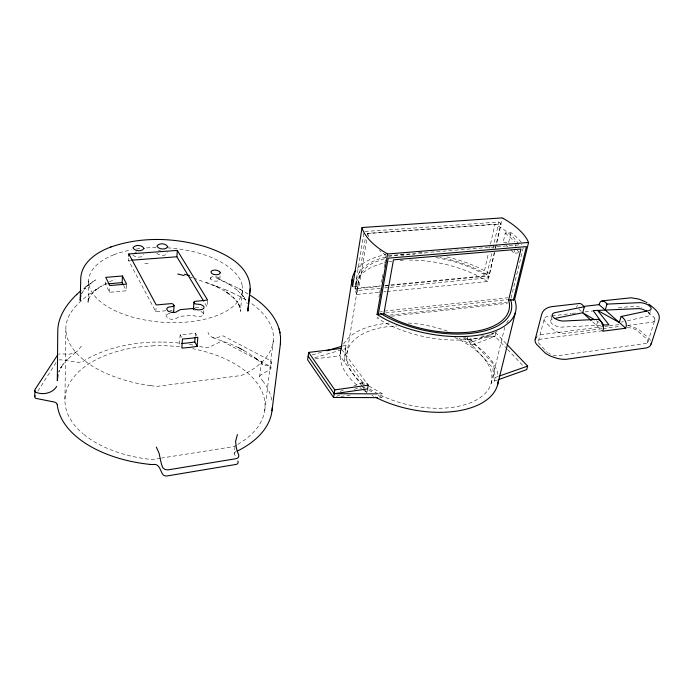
<?xml version="1.0" encoding="UTF-8"?>
<svg xmlns="http://www.w3.org/2000/svg" width="694" height="694" viewBox="0 0 694 694"><rect width="100%" height="100%" fill="white"/><g stroke="black" fill="none" stroke-linecap="round" stroke-linejoin="round"><path stroke-width="0.52" stroke-dasharray="3.47 2.6" d="M64.941 399.267L65.878 329.624M88.685 280.983L88.06 302.428L88.841 297.804M126.56 285.069L126.308 290.803L109.539 292.278L105.549 284.028L105.679 280.211M109.539 292.278L109.713 287.472M165.901 310.738L155.829 311.727L128.52 260.432L128.668 257.196M235.049 446.303L234.26 453.772L235.986 457.389M261.456 361.027L262.098 363.803A16.535 8.155 -61.6 0 0 264.18 365.339L268.144 365.148L271.623 362.719A4.58 2.49 6.3 0 0 271.441 361.652L270.009 360.377L223.39 336A4.502 2.377 5 0 0 221.499 335.939C216.641 338.802 209.918 338.776 207.983 332.365M261.404 361.418L259.625 376.729L262.471 380.642M552.008 315.683L550.62 320.906L551.027 322.571A8.293 3.895 14.9 0 0 553.239 324.705L556.822 326.371A8.319 3.904 14.9 0 0 560.873 327.16L600.674 325.191M155.829 311.727L156.176 305.924M200.93 311.433L203.004 312.829A5.83 2.958 4.4 0 1 201.407 316.186L197.59 316.655L191.709 315.241L179.694 316.429L175.391 318.936A5.908 3.002 3.6 0 1 171.253 319.197C167.506 319.162 164.608 315.813 166.517 311.97M196.905 335.618L195.482 333.12A76.635 37.78 3.6 0 1 180.162 334.786L179.512 343.643L180.475 345.421M195.222 336.347L195.482 333.12M203.481 314.087L203.802 310.261M207.523 301.023L207.038 306.713L204.244 302.09M220.085 275.926L219.746 279.482L218.584 280.619A4.728 2.273 5.2 0 1 214.082 281.018L210.577 279.231L210.629 275.318M342.923 345.994L345.985 345.1L344.788 358.026L364.402 384.632M344.189 361.687L345.985 345.1M242.432 290.864L240.376 311.433L239.725 306.063L240.254 308.336L237.929 302.81L239.621 305.915L236.862 301.404L237.235 301.907L233.349 297.526L235.275 299.47L228.057 293.215L225.238 291.263L230.668 295.15L224.951 291.159L214.958 285.807L217.517 287.004L196.471 279.127A104.187 32.141 15 0 0 194.051 278.355M627.471 320.758L647.901 316.238A8.068 3.548 16.5 0 0 649.246 314.842L648.656 312.899A8.042 3.539 16.5 0 0 648.309 312.482M264.718 410.692L273.375 340.121M259.651 376.348L260.701 375.046L270.591 369.034L271.623 362.719M210.351 278.537L211.575 277.062A4.728 2.273 5.2 0 1 216.06 276.689L218.931 277.8L219.79 279.144M361.869 385.803L339.852 355.77L341.014 348.449M340.381 353.151L340.893 349.95M380.425 288.314L356.811 290.604L354.964 288.348L363.96 232.585M355.779 284.965L356.725 279.109M356.811 290.604L365.382 237.895M346.835 354.105L358.807 280.506M378.594 292.33L356.629 294.508L357.592 288.583L357.124 287.29A78.838 37.337 11.4 0 1 386.758 256.875M353.541 286.544L359.128 286.015L366.701 239.656M367.386 235.448L367.733 233.34L494.969 224.223L497.832 225.784A78.622 33.963 11.3 0 1 518.626 244.106M362.546 384.424L362.867 382.559L365.565 384.103M378.933 297.067L379.488 293.9M379.67 292.842L380.407 288.617M381.518 282.284L382.064 279.109M382.255 278.06L382.993 273.835M384.094 267.494L384.649 264.327M384.832 263.269L385.569 259.044M385.751 257.986L386.124 255.878M367.065 391.737L367.56 388.926M379.774 397.636L381.926 397.645L382.62 393.897L369.156 386.168M497.398 379.991L494.362 381.067L492.757 367.889L467.14 339.748L467.73 337.145M435.927 257.604A76.574 36.27 11.4 0 1 475.338 269.697L483.701 274.139L488.394 253.345M489.565 248.14L490.276 245.025M490.511 243.984L494.969 224.223M494.605 252.46L488.81 277.774L486.694 275.683L491.716 253.579M492.914 248.322L498.899 222.002L364.124 231.536M459.029 338.377L472.12 345.222L472.918 341.734L495.828 332.816L506.186 343.651M387.026 291.497L487.561 281.538L488.836 275.934L487.171 274.833A78.838 37.337 11.4 0 0 439.814 257.344M483.701 274.139L489.47 273.592L494.275 252.573M495.238 248.374L502.204 217.89M495.568 248.244L501.12 223.989L498.899 222.002M87.973 301.534L89.318 296.971L88.641 298.724L91.729 293.597M521.307 242.154L515.946 236.593L510.949 232.559L505.301 232.993L503.029 242.822L508.65 242.371L509.578 243.047M508.65 242.371L510.949 232.559M518.565 252.85L513.838 253.258L514.549 250.274M515.495 246.301L515.972 244.314M472.12 345.222L495.004 336.243L495.828 332.816L491.534 333.346M510.992 298.273L523.545 246.552M491.109 383.504L504.755 327.394M494.362 381.067L495.238 377.475L493.608 364.341L469.352 337.839M538.423 341.04L544.217 318.928A10.384 4.875 14.8 0 1 544.495 318.242A10.28 4.832 14.8 0 1 545.666 317.167A10.384 4.875 14.8 0 1 546.542 316.724A10.332 4.849 14.8 0 1 548.746 316.238L550.871 315.978M550.62 320.906L550.724 320.524A8.319 3.904 14.9 0 1 552.381 319.04M576.671 307.242L577.018 306.045M234.286 453.321L235.865 451.412M596.562 325.408L597.855 320.958M649.246 314.842L650.469 310.973M647.823 342.029L654.832 320.168M59.242 370.822L58.799 372.071L61.497 366.458L59.996 369.286L63.579 363.535L62.738 364.74L67.257 359.336L66.251 360.429L76.626 351.615M81.458 294.117L82.092 292.538M577.278 305.386L577.07 305.872M81.736 293.441L85.275 288.071L84.33 289.224L88.476 284.913L87.522 285.772L95.503 279.882L81.701 289.997M81.371 346.132L77.797 350.687A17.636 13.897 26.4 0 1 73.885 353.09L69.027 354.226L60.274 353.836A4.971 2.629 -0.4 0 0 58.964 354.122M37.875 391.138L56.162 362.372M70.875 312.456L74.735 307.295M91.053 294.516L96.822 289.094L94.549 290.838L102.443 285.572M78.795 302.94L88.364 294.742L99.173 287.472A104.681 45.561 -13.6 0 1 103.224 285.173L107.37 282.892M88.181 284.887L85.457 286.952M92.623 281.747L93.109 281.426M236.168 445.244L233.731 446.58L161.624 458.049M646.556 343.365L556.883 355.875A10.306 5.058 15.2 0 1 548.902 353.393M109.479 281.825L115.022 279.188M336.538 396.326L340.485 394.782M354.313 389.377L358.269 387.833M340.112 391.381L345.057 389.464M353.966 386.011L362.867 382.559M495.238 377.475L498.283 376.417M384.389 258.741L374.526 262.323A76.574 36.27 11.4 0 0 358.781 284.219L359.128 286.015M314.764 357.722L345.404 348.718M312.239 354.938L321.443 352.248M158.501 250.673L160.522 250.291M134.731 252.399L136.796 252.017M621.347 322.077L623.386 321.643M170.108 313.35L167.957 313.957A5.908 3.002 3.6 0 0 166.274 315.848M160.566 458.222L152.081 459.567L146.191 458.873A99.919 57.177 2.3 0 1 129.058 455.611L123.567 454.145A100.127 57.29 2.3 0 1 103.345 446.563L98.765 444.273A100.127 57.29 2.3 0 1 83.133 433.828M340.858 396.43L352.318 394.773M601.863 328.722L566.538 333.267A10.453 4.945 15 0 1 563.832 333.354A10.523 4.971 15 0 1 562.357 333.215A10.453 4.945 15 0 1 559.321 332.591A10.523 4.971 15 0 1 557.846 332.114M602.939 328.583L621.13 326.232M627.558 325.408L651.102 322.372A10.21 4.511 16.6 0 0 653.601 321.617M602.314 330.778L540.192 339.253A10.21 4.979 15 0 0 538.475 342.931L546.898 351.988M604.049 326.51L541.042 334.699A18.356 8.927 15.1 0 0 537.529 336.182M605.116 326.371L608.317 325.963M609.384 325.824L619.031 324.627M315.137 358.876L339.852 355.77M467.14 339.748L495.004 336.243L506.802 348.666M551.947 315.857L571.223 313.558M572.29 313.428L575.5 313.046M585.137 311.892L592.633 310.999M618.337 307.936L632.26 306.28A10.072 4.424 16.4 0 1 635.643 306.297A9.968 4.381 16.4 0 1 638.445 306.809A10.072 4.424 16.4 0 1 639.417 307.069M389.759 315.085L507.652 302.116M378.386 317.644L376.998 317.791L378.421 318.789A78.604 37.597 11.4 0 0 493.842 333.033M391.616 316.178L507.383 303.373M385.612 312.916L507.531 299.652M380.39 311.511L382.273 311.311M384.268 311.094L507.861 297.761M383.869 291.81L385.977 291.601M357.592 288.583L379.618 286.466M384.901 285.954L488.836 275.934M384.719 287.897L389.004 287.481M390.08 287.377L488.81 277.774M195.257 307.867L201.685 307.234M354.964 288.348L380.668 285.876M384.944 285.468L486.694 275.683M105.549 284.028L107.631 283.855M388.276 255.696L521.897 244.661M128.52 260.432L130.672 260.267M367.143 233.6L501.12 223.989M401.037 255.913L403.752 255.756M144.803 263.52L148.204 263.416M169.935 310.348L170.854 310.339A2.681 1.353 3.6 0 1 172.155 310.626M154.137 345.803L149.054 346.054A100.326 57.411 2.3 0 0 134.037 347.737L129.153 348.596A100.127 57.29 2.3 0 0 110.606 353.506L106.269 355.094A100.127 57.29 2.3 0 0 90.558 362.78L87.088 365.018A100.127 57.29 2.3 0 0 67.882 386.671L66.676 389.759A100.127 57.29 2.3 0 0 65.01 402.485L65.357 405.756A100.127 57.29 2.3 0 0 70.077 418.664L72.055 421.839A100.3 57.385 2.3 0 0 79.888 430.957L83.106 433.837M158.032 342.038L163.316 342.064M378.308 393.88L382.62 393.897M481.142 335.974L495.004 336.243M627.176 327.646L628.816 327.715A9.907 4.52 16.6 0 1 636.424 330.014L647.58 339.8A10.002 4.589 16.9 0 1 646.556 343.365M179.642 346.757L174.576 346.271A100.127 57.29 2.3 0 0 154.163 345.794M150.685 385.673L156.671 386.411L241.399 375.489L245.503 373.502A103.944 54.037 3.4 0 0 259.244 364.489L261.985 361.999A103.944 54.037 3.4 0 0 270.053 351.39L271.328 348.614A103.822 53.976 3.4 0 0 268.144 320.437L266.331 317.722A103.944 54.037 3.4 0 0 256.659 307.52L253.674 305.126A103.944 54.037 3.4 0 0 250.499 302.827M627.914 325.408L633.197 327.004A17.862 8.189 16.6 0 1 640.076 330.57L649.159 338.516A18.001 8.285 16.8 0 1 650.677 340.728M189.054 276.915L191.553 277.643M212.841 337.709L231.258 344.215L243.802 350.357L237.235 346.905L248.252 353.055L257.856 359.986L254.16 357.054M206.222 282.345L224.986 289.589M232.022 292.677L239.803 296.425A103.944 54.037 3.4 0 1 247.107 300.606M464.477 337.345L472.918 341.734M248.183 294.03L233.965 286.041L215.765 277.557L229.914 284.766M238.745 288.574L241.191 289.918M362.216 386.289L365.035 387.911M368.792 390.071L373.476 392.778M378.169 395.485L381.926 397.645M489.47 273.592L485.08 271.042A83.358 39.489 11.4 0 0 446.546 256.841M596.38 320.767L599.113 322.363M229.289 284.401L237.773 290.586L237.105 290.005L243.603 296.737L241.304 293.978L244.696 298.368L244.21 297.561L247.342 303.859M487.561 281.538L485.895 280.437A78.604 37.597 11.4 0 0 409.425 260.085M547.505 352.474L548.173 352.942M505.301 232.993L514.887 241.764M257.856 359.986L257.188 359.449L262.696 364.471M648.127 312.291L652.854 316.299A10.141 4.476 16.6 0 1 654.26 317.809M506.533 245.65L508.017 246.899M578.935 309.307L581.199 311.372M592.719 321.886L602.895 331.185M507.54 349.446L523.033 365.747M517.125 249.909L518.921 252.052M511.226 250.1L513.838 253.258M341.648 349.308L366.328 382.611M156.766 253.145C158.935 255.843 167.037 256.693 167.133 252.382M362.494 386.662L364.558 389.481M365.009 390.097L366.9 392.674M132.875 254.906C135.087 257.682 143.207 258.454 143.45 254.125M180.162 334.786L181.542 337.301M123.549 285.347L126.308 290.803M356.629 294.508L356.161 293.198A78.604 37.597 11.4 0 1 385.769 262.532M367.733 233.34L368.15 235.188A78.622 33.963 11.3 0 0 369.217 237.834M237.799 444.36A99.901 57.168 2.3 0 0 248.4 436.994L251.384 434.331A100.127 57.29 2.3 0 0 260.441 422.898L261.959 419.887A100.127 57.29 2.3 0 0 265.039 407.586L265.065 404.481A100.318 57.394 2.3 0 0 263.425 395.268L262.315 392.257A100.127 57.29 2.3 0 0 255.236 380.676L252.85 377.952A100.127 57.29 2.3 0 0 241.061 367.837L237.608 365.556A100.127 57.29 2.3 0 0 204.157 351.364L199.386 350.158A100.127 57.29 2.3 0 0 192.62 348.709M150.659 385.673A103.944 54.037 3.4 0 1 127.627 380.971L122.205 379.375A103.944 54.037 3.4 0 1 102.235 371.542L97.811 369.251A103.831 53.985 3.4 0 1 68.775 341.665L67.561 338.646A103.944 54.037 3.4 0 1 65.93 326.657L66.338 323.716A103.944 54.037 3.4 0 1 70.857 312.456M58.912 360.039A4.953 2.637 -0.5 0 1 60.205 359.752L78.396 362.407L82.942 361.496A107.553 61.558 2.3 0 1 94.566 355.128A107.683 61.636 2.3 0 1 158.059 342.029M74.839 307.295A99.468 39.558 -16.7 0 1 78.899 302.94M163.29 342.073A107.553 61.558 2.3 0 1 179.043 343.036M189.375 344.415A107.553 61.558 2.3 0 1 194.45 345.308M262.575 380.685A107.683 61.636 2.3 0 1 271.822 400.49M191.57 277.609A104.187 32.141 15 0 1 192.472 277.878M199.508 346.341A107.44 61.488 2.3 0 1 204.435 347.512L208.859 347.373L220.97 341.526A4.494 2.386 4.9 0 1 222.852 341.587L269.324 366.016L270.747 367.291A4.563 2.507 6.3 0 1 270.92 368.367M225.099 289.563A98.522 24.481 16.5 0 1 232.143 292.66M195.274 310.704A2.03 1.024 4.4 0 1 194.745 310.574M113.842 254.811A76.965 37.25 3.8 0 0 97.646 264.128A77.416 37.476 3.8 0 0 94.514 267.19A77.034 37.285 3.8 0 0 150.277 320.906A77.398 37.45 3.8 0 0 158.032 321.877A77.034 37.285 3.8 0 0 186.452 322.103A77.398 37.45 3.8 0 0 191.379 321.6A77.034 37.285 3.8 0 0 242.301 286.145M119.333 252.885A76.965 37.25 3.8 0 1 131.418 249.883M136.432 249.033A76.965 37.25 3.8 0 1 142.322 248.296M156.02 247.541A76.965 37.25 3.8 0 0 149.123 247.758A77.424 37.485 3.8 0 0 144.595 248.07M167.636 247.853A76.965 37.25 3.8 0 1 238.32 276.802M238.476 276.819A77.268 37.398 3.8 0 1 242.31 286.145M113.946 254.759A77.416 37.476 3.8 0 1 119.463 252.816M654.251 317.783A10.21 4.511 16.6 0 1 654.668 318.529M653.618 321.6A10.063 4.442 16.6 0 0 654.659 320.576A10.21 4.511 16.6 0 0 654.876 319.951A10.063 4.442 16.6 0 0 654.668 318.563M641.195 307.694A9.968 4.381 16.4 0 1 641.638 307.876M544.217 318.928A10.176 4.78 14.8 0 0 544.157 319.405A10.332 4.849 14.8 0 0 544.313 320.402A10.384 4.875 14.8 0 0 545.762 322.51L552.398 328.93A10.479 4.953 15 0 0 555.191 330.925A10.453 4.945 15 0 0 556.918 331.758A10.271 4.858 15 0 0 557.889 332.122M388.562 256.494A78.838 37.337 11.4 0 1 414.752 254.542M508.312 320.342A78.604 37.597 11.4 0 1 506.646 323.074M497.182 331.272A78.604 37.597 11.4 0 1 494.709 332.608M388.484 261.968A78.604 37.597 11.4 0 1 392.231 261.326M400.091 260.441A78.604 37.597 11.4 0 1 403.153 260.25M373.684 396.317A80.226 42.707 11.6 0 1 371.958 395.38M366.527 392.153A80.226 42.707 11.6 0 1 362.303 389.308M361.496 388.735A80.226 42.707 11.6 0 1 359.934 387.564M356.681 384.927A80.226 42.707 11.6 0 1 341.075 349.741M343.547 344.059A80.226 42.707 11.6 0 1 389.646 323.04M408.376 323.014A80.226 42.707 11.6 0 1 447.942 331.281M463.176 337.839A80.226 42.707 11.6 0 1 497.945 374.665M454.683 337.458A73.694 39.22 11.6 0 1 477.888 399.119A73.694 39.22 11.6 0 1 369.442 388.796M363.517 384.476A73.694 39.22 11.6 0 1 396.907 325.989M386.038 255.323A78.622 33.963 11.3 0 1 379.497 250.369M357.349 268.361A83.358 39.489 11.4 0 1 364.749 262.297L369.416 259.79A83.358 39.489 11.4 0 1 386.038 254.568M418.638 252.755A83.358 39.489 11.4 0 1 425.049 253.284"/><path stroke-width="1.04" d="M651.284 342.862L650.582 345.369A18.001 8.285 16.8 0 1 646.496 347.902L565.948 359.336A18.504 9.039 15.3 0 1 557.586 358.468L551.999 356.725A18.504 9.039 15.3 0 1 544.998 352.804L536.531 344.276A18.356 8.927 15.1 0 1 535.091 339.765L541.736 314.139C542.986 309.524 547.783 307.008 552.251 306.592L579.811 303.443L581.32 303.981L584.4 306.731L582.708 312.751L554.584 318.503M248.07 308.283L247.897 311.086L250.213 288.6C250.005 265.394 224.96 253.223 205.962 246.899C175.209 237.582 141.177 236.359 110.624 247.099M123.081 284.436L122.161 282.623L122.439 275.986L105.774 277.348L109.782 285.555L126.603 284.115L122.439 275.986M128.72 256.121L128.815 253.961L177.308 250.421L207.61 300.077L194.979 301.361A2.646 1.319 4.5 0 0 193.938 302.28L193.426 309.186M203.689 301.161L176.875 256.771L177.308 250.421M173.578 312.569L174.099 305.481L173.283 304.258A2.689 1.345 3.7 0 0 171.305 303.608L156.237 304.961L128.815 253.961M80.469 297.232L80.218 300.467L80.773 277.826C81.918 261.838 97.36 251.931 111.023 246.943M197.235 346.332A10.531 3.062 83.6 0 1 197.261 344.528L197.851 337.275A84.295 41.571 3.6 0 1 182.461 338.976L181.932 346.271A10.601 2.95 83.6 0 0 181.915 348.076A84.373 42.152 3.5 0 0 197.235 346.332L194.771 341.934L195.135 337.414M271.987 410.839L280.532 342.793M280.402 344.502L280.541 336.816L279.786 331.879M247.853 310.712L250.213 288.6M341.014 348.449L308.674 352.413L307.616 359.822L333.571 397.48L377.623 397.627M341.058 348.882L352.101 279.491M333.571 397.48L334.786 389.881L308.674 352.413M503.636 218.662L502.204 217.89L362.068 227.537L352.613 286.631L352.04 283.525A83.358 39.489 11.4 0 1 355.71 270.426M503.636 218.662A85.856 36.669 11.3 0 1 527.041 239.352L528.576 242.466L514.618 299.496L514.931 300.224A83.358 39.489 11.4 0 1 508.06 323.369L503.939 326.414A83.358 39.489 11.4 0 1 384.745 318.962L377.033 314.503L387.625 253.995L382.611 250.933A85.856 36.669 11.3 0 1 362.268 228.456L362.068 227.537M378.343 314.269L388.198 258.177L526.416 246.604L513.265 300.493M366.961 383.461L368.228 385.17L367.568 388.918L334.178 393.689L308.145 356.126M383.843 313.766L393.463 259.842L520.951 249.042L508.598 300.155L509.335 303.33A76.574 36.27 11.4 0 1 498.119 323.534L493.651 325.972A76.574 36.27 11.4 0 1 395.719 319.891L383.843 313.766L377.033 314.503M80.409 297.978L80.912 295.713M57.307 404.463L56.249 402.876L54.496 402.078L35.802 398.356A5.24 2.897 -2 0 1 34.847 397.272L35.012 395.641M34.717 396.448L34.995 389.525L57.871 354.591M58.018 374.751L57.316 380.694L57.758 331.992C57.498 317.167 66.546 304.18 76.852 294.351M497.477 385.17L515.425 312.447M506.924 344.432L527.64 366.111L526.72 369.633L498.413 379.635M602.73 325.087L608.907 324.766L597.612 310.409L619.3 322.519L621.121 316.499C625.216 318.719 627.506 323.838 625.728 328.219L599.104 304.631L599.347 303.781M605.229 310.062L606.981 304.093C605.61 301.17 600.622 299.322 599.521 303.269M651.146 344.181L658.962 319.951C661.052 312.873 653.453 307.754 648.821 304.154M174.107 305.655L173.24 306.375L168.399 307.199A5.925 2.984 3.7 0 0 166.716 309.082L168.035 311.172L171.722 312.413A5.925 2.984 3.7 0 0 175.868 312.161L180.188 309.68L192.238 308.526L198.137 309.94L201.971 309.472A5.847 2.941 4.5 0 0 203.568 306.149L200.774 304.51L196.558 304.076A1.952 0.972 4.5 0 1 195.812 304.024A2.039 1.015 4.5 0 1 194.684 303.608M535.23 339.08L536.306 337.215M237.417 434.574L235.587 441.297L236.324 447.5A18.426 5.752 82 0 0 237.6 452.098L238.788 455.238L238.58 457.034A5.214 3.218 4.4 0 1 236.081 458.691L168.39 469.821A5.422 3.366 1.3 0 1 164.539 469.17L162.717 467.652L161.581 464.39A19.042 4.763 82.4 0 1 160.418 459.619L159.1 453.312L156.341 447.092M56.691 386.393C52.597 393.342 42.863 395.276 35.784 392.231A5.257 2.88 -1.8 0 1 34.83 391.147L34.7 390.332M76.453 294.733L80.972 290.604M578.943 303.625L579.438 303.478M499.29 376.061L527.64 366.111M326.553 350.765L341.899 346.289M621.121 316.499L648.751 310.634A8.094 3.522 16.4 0 0 650.434 306.887L650.105 306.522A8.076 3.383 17.6 0 0 648.838 305.455L648.317 305.108A8.094 3.522 16.4 0 0 639.313 302.671L606.981 304.093M584.4 306.731L555.174 312.604A8.345 3.878 14.8 0 0 552.736 316.551L553.023 316.932A8.328 3.99 13.5 0 0 554.22 318.078L554.723 318.433A8.345 3.878 14.8 0 0 564.083 321.018L598.332 319.327C602.409 321.643 604.613 326.779 602.895 331.185L625.728 328.219M334.786 389.881L368.228 385.17M583.949 306.392L599.104 304.631M601.932 300.892L631.132 297.787L638.905 299.088L645.212 301.699M508.598 300.155L514.618 299.496M108.663 283.768L122.161 282.623M387.625 253.995L528.576 242.466M131.747 260.189L176.875 256.771M334.178 393.689L377.232 393.871M177.759 273.983L184.092 275.561M594.558 319.7L582.708 312.751L591.175 320.481M601.845 323.968L603.667 325.035L593.162 310.608L638.914 308.596A8.068 3.548 16.5 0 1 642.757 309.342L646.296 310.903A8.042 3.539 16.5 0 1 646.886 311.276M646.123 302.228L646.981 302.775M250.395 295.418C264.032 303.972 276.819 316.464 280.02 332.842M173.231 311.424L173.639 312.395M237.921 461.007L238.172 462.386A5.196 3.236 4.3 0 1 236.576 464.347L166.43 476.058A5.405 3.383 1.2 0 1 163.125 474.861C160.193 471.165 159.741 463.401 153.227 464.468A10.705 6.567 0.8 0 1 150.26 464.416M279.075 328.93L279.3 329.893M193.938 302.28L194.415 303.356A1.952 0.972 4.5 0 0 194.719 303.616M150.199 464.425A107.657 61.619 2.3 0 1 57.229 404.463M184.457 274.26A107.05 48.719 14.3 0 1 189.566 275.657M272.23 407.716A107.735 61.662 2.3 0 1 257.136 437.688A107.657 61.619 2.3 0 1 243.421 447.804L239.352 450.068A10.202 6.22 4.4 0 1 237.044 450.953M193.409 308.96A2.637 1.327 4.4 0 1 194.112 308.162M194.771 341.934A76.297 38.101 3.5 0 1 181.481 343.521M510.567 299.617A78.838 37.337 11.4 0 1 470.593 333.398A78.838 37.337 11.4 0 1 380.364 313.315M498.249 380.824A80.226 42.707 11.6 0 1 455.064 411.334A80.226 42.707 11.6 0 1 375.437 397.228M220.38 272.716L219.165 274.182A4.745 2.264 5.3 0 1 214.654 274.564C212.685 274.703 209.154 272.005 212.138 270.634A4.745 2.264 5.3 0 1 216.632 270.27L219.512 271.38L220.38 272.716M167.748 246.752C165.823 250.17 158.536 249.606 156.948 246.066C158.909 242.674 166.118 243.238 167.748 246.752M143.962 248.443C141.958 251.861 134.558 251.41 133.005 247.758C135.044 244.375 142.365 244.826 143.962 248.443"/></g></svg>
